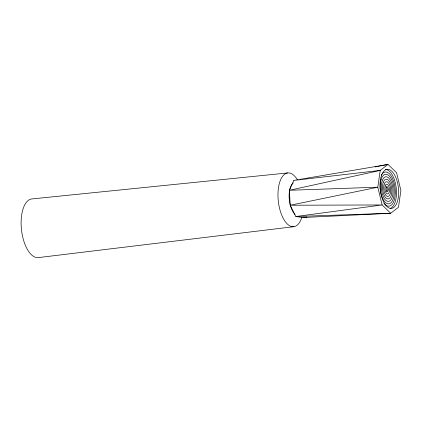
<?xml version="1.0" encoding="UTF-8"?>
<svg xmlns="http://www.w3.org/2000/svg" width="422" height="422" viewBox="0 0 422 422"><rect width="100%" height="100%" fill="white"/><g stroke="black" fill="none" stroke-linecap="round" stroke-linejoin="round"><path stroke-width="0.63" d="M293.791 180.421L289.381 190.285L290.215 205.234L295.806 216.518L302.88 217.52L390.709 213.263L398.479 207.271L400.9 190.48L396.553 172.735L387.982 164.422L293.791 180.421L380.211 170.414L387.982 164.422L377.658 166.437M375.079 166.943L376.366 166.69M293.902 226.683L38.492 257.578A29.514 13.657 83.7 0 1 21.527 230.143A29.514 13.657 83.7 0 1 31.624 198.957L287.609 172.946M302.88 217.52L306.81 217.098M385.486 169.502A19.676 9.105 83.7 0 1 396.2 187.832A19.676 9.105 83.7 0 1 390.049 208.5M381.504 174.84A17.197 7.955 83.7 0 1 392.275 177.936A17.197 7.955 83.7 0 1 394.095 200.608A17.197 7.955 83.7 0 1 383.772 203.04M385.808 186.761A2.458 1.139 83.7 0 1 387.18 188.729A2.458 1.139 83.7 0 1 386.663 191.525M301.751 217.599A27.055 12.518 83.7 0 1 284.206 220.031A27.055 12.518 83.7 0 1 279.76 182.03A27.055 12.518 83.7 0 1 297.299 179.598M295.041 214.445A17.218 7.965 83.7 0 1 289.165 197.944A17.218 7.965 83.7 0 1 293.274 182.858M380.211 170.414L377.796 187.204L382.142 204.955L390.709 213.263L295.806 216.518L382.142 204.955L290.215 205.234L377.796 187.204L289.381 190.285L380.211 170.414M381.351 175.911A19.676 9.105 83.7 0 0 389.221 208.041A19.676 9.105 83.7 0 0 397.466 182.578A19.676 9.105 83.7 0 0 381.351 175.911M382.147 180.943A12.38 5.729 83.7 0 0 387.101 201.167A12.38 5.729 83.7 0 0 392.291 185.142A12.38 5.729 83.7 0 0 382.147 180.943M383.155 182.578A9.901 4.584 83.7 0 0 387.116 198.746A9.901 4.584 83.7 0 0 391.268 185.933A9.901 4.584 83.7 0 0 383.155 182.578M381.14 179.313A14.865 6.879 83.7 0 0 387.085 203.589A14.865 6.879 83.7 0 0 393.315 184.351A14.865 6.879 83.7 0 0 381.14 179.313M384.162 184.208A7.422 3.434 83.7 0 0 387.132 196.325A7.422 3.434 83.7 0 0 390.244 186.719A7.422 3.434 83.7 0 0 384.162 184.208M385.17 185.838A4.943 2.284 83.7 0 0 387.148 193.904A4.943 2.284 83.7 0 0 389.221 187.51A4.943 2.284 83.7 0 0 385.17 185.838M386.183 187.468A2.458 1.139 83.7 0 0 387.164 191.482A2.458 1.139 83.7 0 0 388.193 188.302A2.458 1.139 83.7 0 0 386.183 187.468"/></g></svg>
